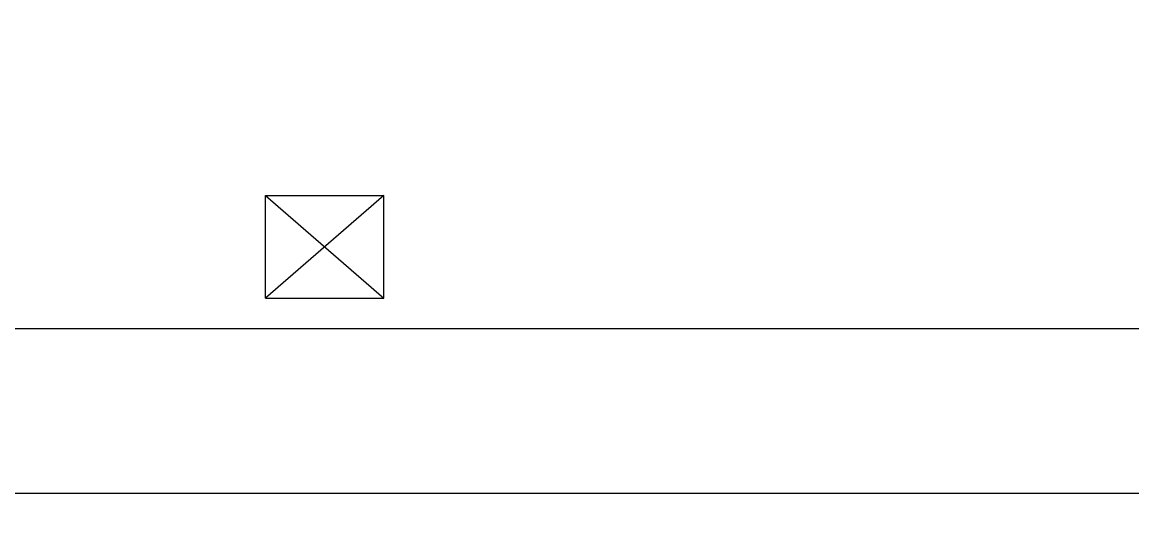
# Model space of a CAD drawing. Header units: inches. Extents: x 702888 to 852715, y 9845 to 271320.
# Drawn here: x 780327 to 782104, y 84882 to 85702 of the extents above; entities that cross this region are included whole.
import ezdxf

# ---------------------------------------------------------------- set-up
doc = ezdxf.new("R2010")
doc.units = ezdxf.units.IN
doc.header["$MEASUREMENT"] = 0
doc.header["$PDMODE"] = 34
doc.layers.get('0').update_dxf_attribs({"lineweight": 5})
doc.layers.get('Defpoints').update_dxf_attribs({"lineweight": 5})
doc.layers.add('CABLE TRAY', color=30, linetype='Continuous', lineweight=5)
doc.layers.add('electtric city', color=1, linetype='Continuous', lineweight=5)
doc.dimstyles.new('D1', dxfattribs={"dimscale": 66, "dimtxt": 2.5, "dimasz": 2.5, "dimexe": 1, "dimexo": 1, "dimgap": 1.25, "dimtad": 1, "dimdec": 0, "dimdsep": 46, "dimtxsty": 'Standard', "dimblk": 'OPEN30', "dimcen": 2.5, "dimclrd": 150, "dimclre": 150, "dimclrt": 140, "dimadec": 0, "dimazin": 0, "dimtfac": 1, "dimtdec": 0, "dimtmove": 0, "dimatfit": 3, "dimfxl": 1, "dimtfill": 1, "dimlwd": 13, "dimlwe": 13, "dimarcsym": 0})

# ---------------------------------------------------------------- blocks, each defined once
blk = doc.blocks.new('_Open30')
at = {"color": 0, "linetype": 'ByBlock', "lineweight": -2}
for p, q in [((-1, 0.268), (0, 0)), ((0, 0), (-1, -0.268)), ((0, 0), (-1, 0))]:
    blk.add_line(p, q, dxfattribs=at)
blk = doc.blocks.new('*D230')
at = {"layer": 'CABLE TRAY', "color": 150, "lineweight": 13, "transparency": 16777216}
for p, q in [((799353.4, 87739.6), (799353.4, 85145.6)), ((767892, 85917.1), (767892, 85145.6)), ((799188.4, 85211.6), (768057, 85211.6))]:
    blk.add_line(p, q, dxfattribs=at)
at = {"layer": 'Defpoints', "color": 0, "transparency": 16777216}
for p in [(799353.4, 87805.6), (767892, 85983.1), (767892, 85211.6)]:
    blk.add_point(p, dxfattribs=at)
at = {"layer": 'CABLE TRAY', "color": 150, "lineweight": 13, "transparency": 16777216, "xscale": 165, "yscale": 165, "zscale": 165, "rotation": 180}
blk.add_blockref('_Open30', (767892, 85211.6), dxfattribs=at)
at = {"layer": 'CABLE TRAY', "color": 150, "lineweight": 13, "transparency": 16777216, "xscale": 165, "yscale": 165, "zscale": 165}
blk.add_blockref('_Open30', (799353.4, 85211.6), dxfattribs=at)
at = {"layer": 'CABLE TRAY', "color": 140, "transparency": 16777216, "insert": (783622.7, 85376.6), "char_height": 165, "attachment_point": 5, "bg_fill": 3, "box_fill_scale": 1.25, "bg_fill_color": 9, "bg_fill_true_color": 13158600, "bg_fill_transparency": 0}
blk.add_mtext('31461', dxfattribs=at)
blk = doc.blocks.new('5ty56y')
for p, q in [((739176.3, 79054.5), (739365.8, 79054.5)), ((739176.3, 78889.7), (739365.8, 78889.7))]:
    blk.add_line(p, q)
blk.add_lwpolyline([(739176.3, 79054.5), (739365.8, 78889.7), (739365.8, 79054.5), (739176.3, 78889.7)], close=True)
blk = doc.blocks.new('*D550')
at = {"color": 150, "lineweight": 13, "transparency": 16777216}
for p, q in [((798245.2, 85824), (798245.2, 84881.8)), ((776593.5, 85713), (776593.5, 84881.8)), ((798080.2, 84947.8), (776758.5, 84947.8))]:
    blk.add_line(p, q, dxfattribs=at)
at = {"layer": 'Defpoints', "color": 0, "transparency": 16777216}
for p in [(798245.2, 85890), (776593.5, 85779), (776593.5, 84947.8)]:
    blk.add_point(p, dxfattribs=at)
at = {"color": 150, "lineweight": 13, "transparency": 16777216, "xscale": 165, "yscale": 165, "zscale": 165, "rotation": 180}
blk.add_blockref('_Open30', (776593.5, 84947.8), dxfattribs=at)
at = {"color": 150, "lineweight": 13, "transparency": 16777216, "xscale": 165, "yscale": 165, "zscale": 165}
blk.add_blockref('_Open30', (798245.2, 84947.8), dxfattribs=at)
at = {"color": 140, "transparency": 16777216, "insert": (787419.4, 85112.8), "char_height": 165, "attachment_point": 5, "bg_fill": 3, "box_fill_scale": 1.25, "bg_fill_color": 9, "bg_fill_true_color": 13158600, "bg_fill_transparency": 0}
blk.add_mtext('21652', dxfattribs=at)

msp = doc.modelspace()

# ---------------------------------------------------------------- dimensions: what is measured, and where the dimension line sits
at = {"layer": 'CABLE TRAY'}
dim = msp.add_linear_dim(base=(767892.047, 85211.607), p1=(799353.405, 87805.605), p2=(767892.047, 85983.055), dimstyle='D1', dxfattribs=at)
dim.commit()
dim.dimension.update_dxf_attribs({"geometry": '*D230', "text_midpoint": (783622.726, 85376.607)})

# ---------------------------------------------------------------- next in the draw order: block references
at = {"layer": 'electtric city'}
msp.add_blockref('5ty56y', (41540.238, 6370.628), dxfattribs=at)

# ---------------------------------------------------------------- next in the draw order: dimensions: what is measured, and where the dimension line sits
dim = msp.add_linear_dim(base=(776593.545, 84947.83), p1=(798245.24, 85890.013), p2=(776593.545, 85779.013), dimstyle='D1')
dim.commit()
dim.dimension.update_dxf_attribs({"geometry": '*D550', "text_midpoint": (787419.393, 85112.83)})

doc.saveas('drawing.dxf')
